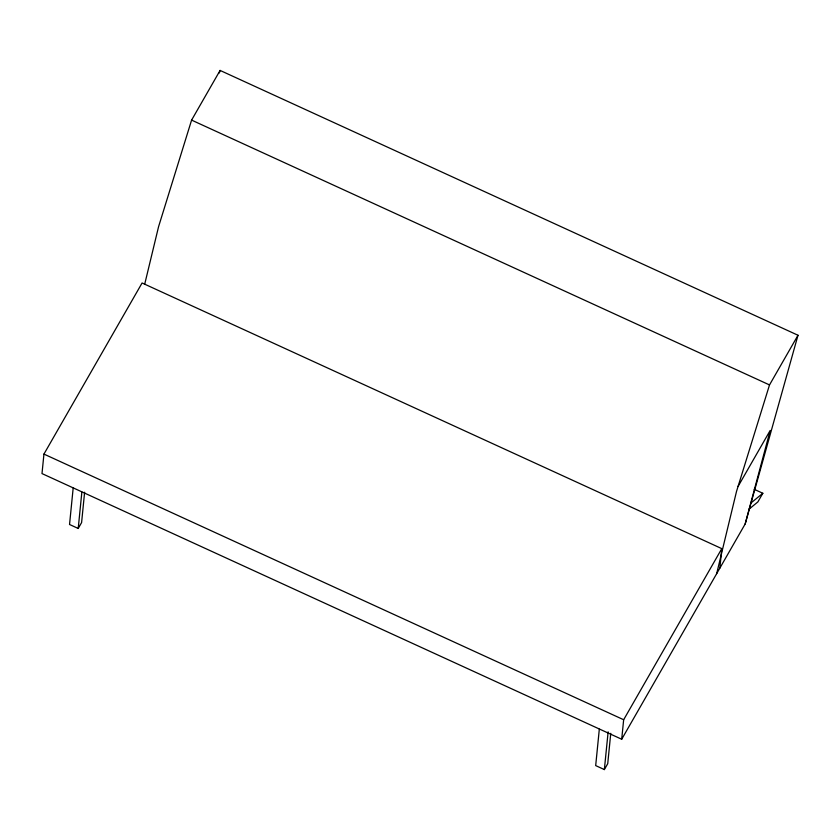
<?xml version="1.0" encoding="UTF-8"?>
<svg xmlns="http://www.w3.org/2000/svg" width="840" height="840" viewBox="0 0 840 840"><rect width="100%" height="100%" fill="white"/><g stroke="black" fill="none" stroke-linecap="round" stroke-linejoin="round"><path stroke-width="1.26" d="M719.849 568.134L721.791 548.635L142.086 282.986L43.943 454.094L42 473.582L621.705 739.242L745.175 523.971L798 335.255L220.091 70.423L191.594 120.11L158.592 226.622L144.764 283.962M73.174 488.072L69.542 524.496L78.215 528.465L81.596 522.585L84.62 492.219M78.215 528.465L81.858 492.051M599.319 729.173L595.686 765.597L604.359 769.577L607.73 763.697L610.764 733.331M604.359 769.577L608.129 731.85M621.705 739.242L623.658 719.744L721.791 548.635M716.678 573.647L736.512 491.453L769.514 384.93L798 335.255M745.175 523.971L770.196 430.427L738.056 486.465M219.377 72.944L220.091 70.423M754.152 489.29L762.836 493.269L757.869 501.921L748.881 509.303M750.75 503.181L762.836 493.269M191.594 120.11L769.514 384.93M43.943 454.094L623.658 719.744"/></g></svg>
